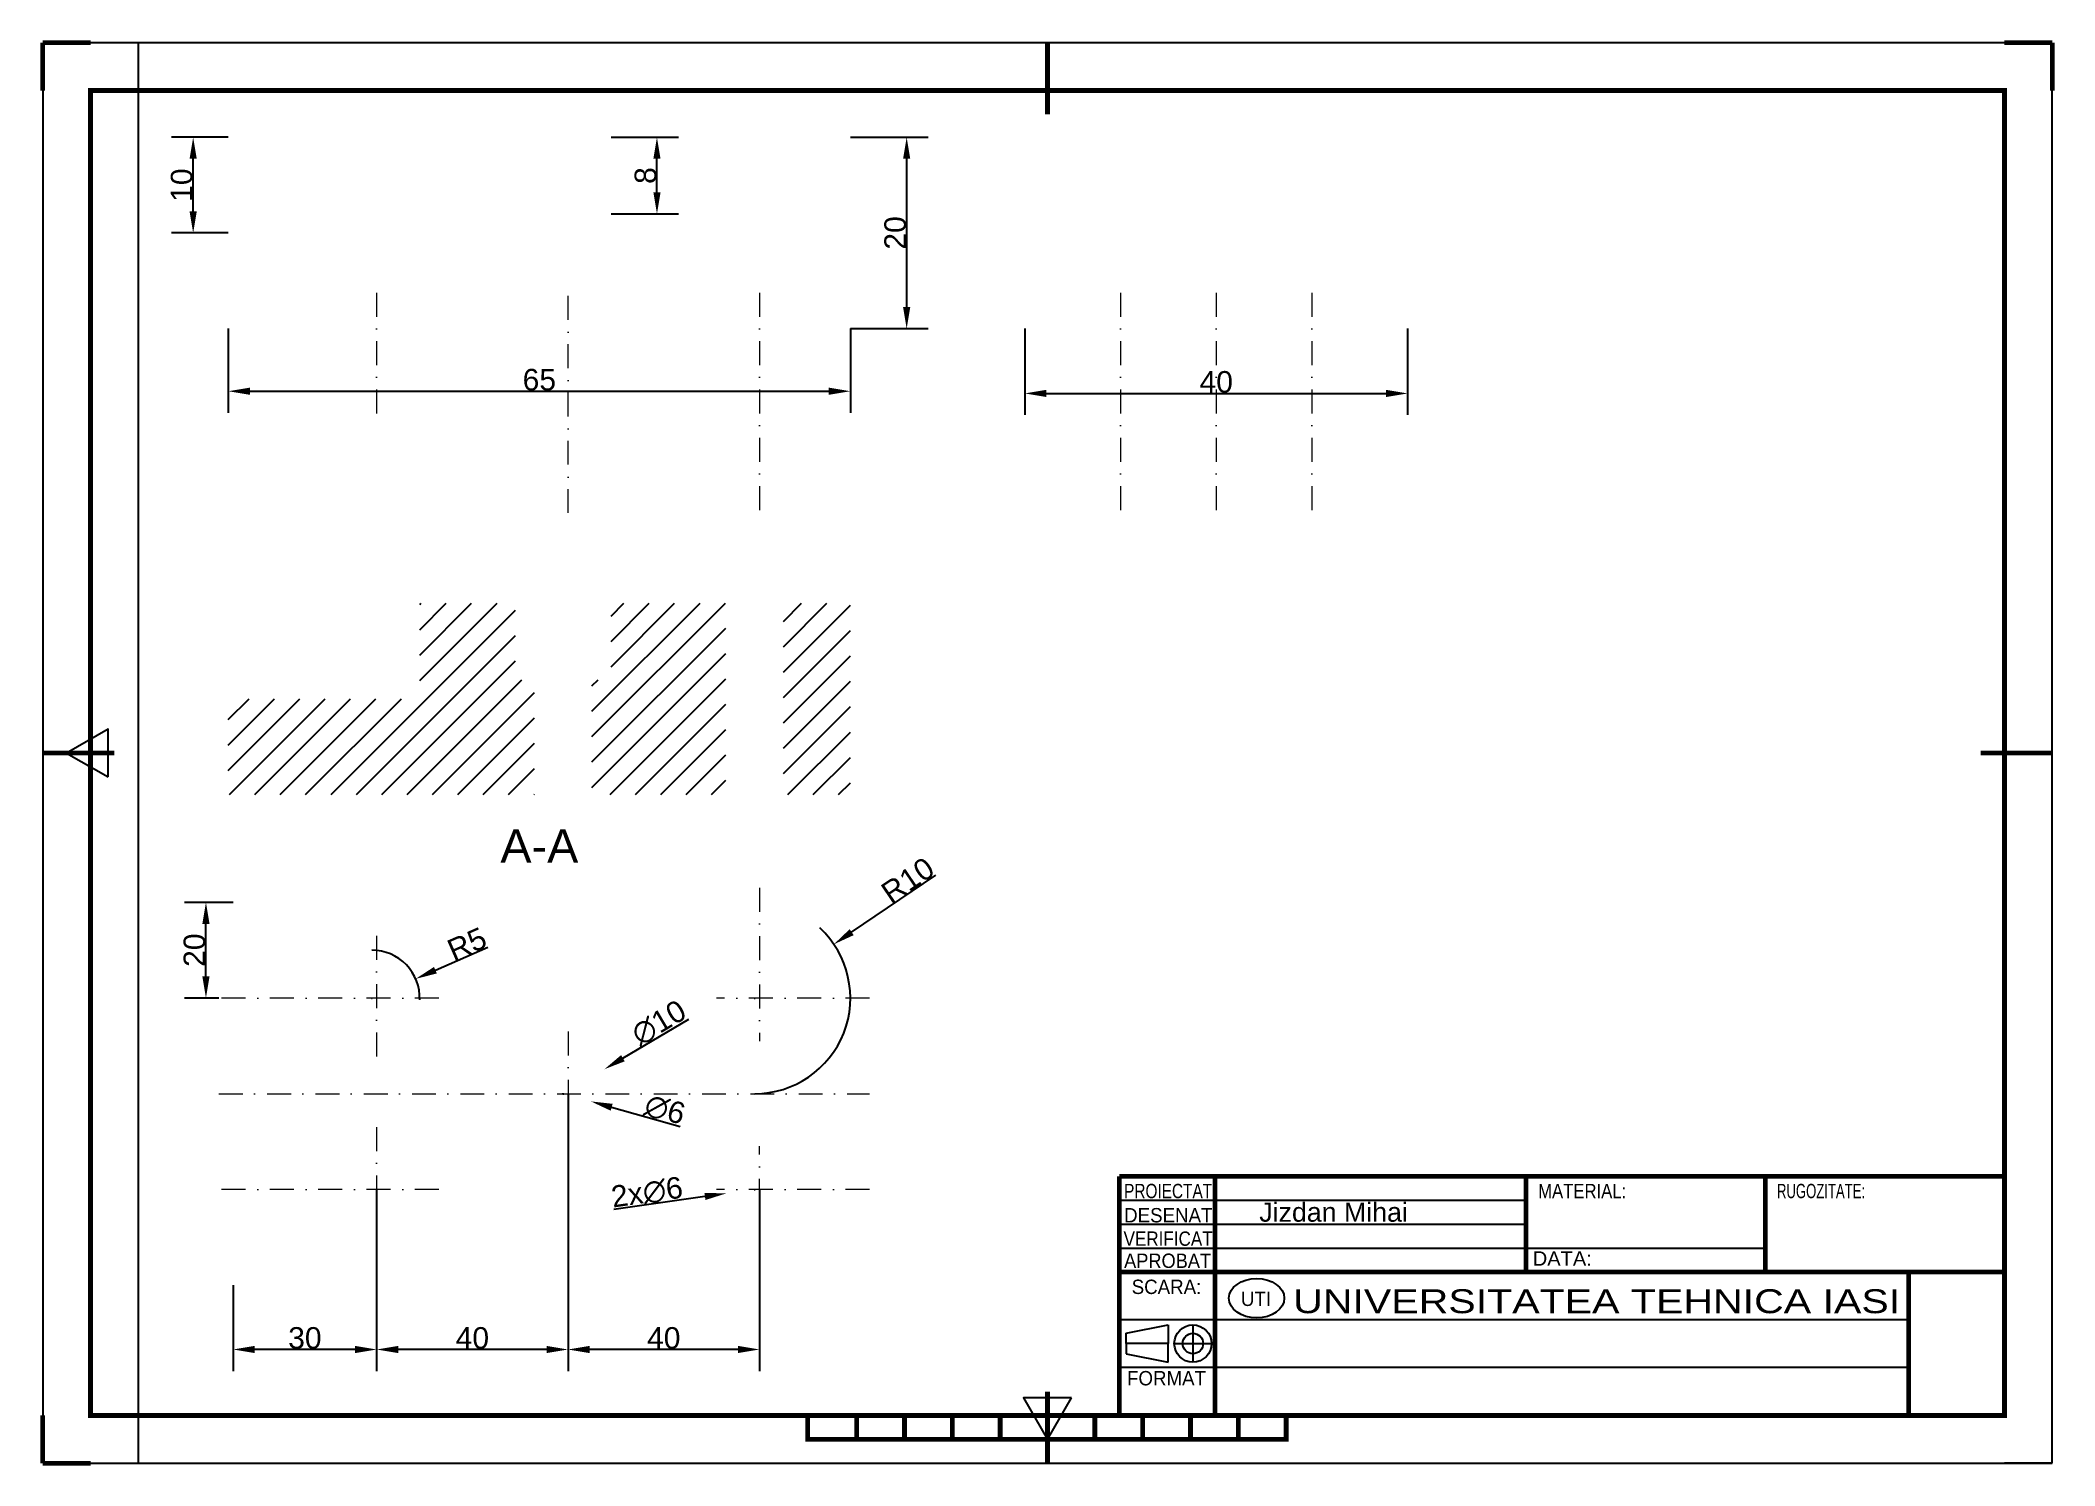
# Paper-space layout 'Layout1' of a CAD drawing. Header units: inches, sheet in millimetres. Extents: x 0 to 420, y 0 to 298.
import ezdxf
from ezdxf.enums import TextEntityAlignment as Align

# ---------------------------------------------------------------- set-up
doc = ezdxf.new("R2010")
doc.units = ezdxf.units.IN
doc.header["$LTSCALE"] = 10
doc.header["$MEASUREMENT"] = 0
doc.linetypes.add('DASHDOT', pattern=[1, 0.5, -0.25, 0, -0.25])
for name, color, linetype, lineweight in [('axe', 240, 'DASHDOT', 20), ('MD_Annotation', 7, 'Continuous', 25), ('MD_Hatching', 7, 'Continuous', 25)]:
    doc.layers.add(name, color=color, linetype=linetype, lineweight=lineweight)
doc.layers.add('FORMAT', color=222, linetype='Continuous')
doc.styles.get("Standard").update_dxf_attribs({"font": 'arial.ttf'})
doc.styles.add('Text 4.5', font='arial.ttf')
doc.dimstyles.new('Cote 4.5', dxfattribs={"dimtxt": 4.5, "dimasz": 4.5, "dimexe": 4.5, "dimexo": 0, "dimgap": 0.09, "dimtad": 1, "dimdec": 0, "dimzin": 0, "dimdsep": 46, "dimtxsty": 'Text 4.5', "dimcen": 0.09, "dimadec": 0, "dimazin": 0, "dimtfac": 1, "dimtdec": 0, "dimtofl": 0, "dimtmove": 0, "dimatfit": 0, "dimfxl": 1, "dimtolj": 1, "dimtzin": 0, "dimarcsym": 1})

# ---------------------------------------------------------------- blocks, each defined once
blk = doc.blocks.new('*D11')
at = {"color": 0, "lineweight": -2, "transparency": 16777216}
for p, q in [((82.08, 103.09), (93.05, 107.89)), ((68.71, 97.28), (68.89, 97.28)), ((68.8, 97.19), (68.8, 97.37))]:
    blk.add_line(p, q, dxfattribs=at)
blk.add_arc((68.8, 97.28), 10, 357.8551, 90, dxfattribs=at)
at = {"color": 0, "transparency": 16777216}
blk.add_solid([(81.78, 103.78), (82.38, 102.41), (77.96, 101.29)], dxfattribs=at)
at = {"layer": 'Defpoints', "color": 0, "transparency": 16777216}
for p in [(77.96, 101.29), (68.8, 97.28)]:
    blk.add_point(p, dxfattribs=at)
at = {"color": 0, "transparency": 16777216, "insert": (88.67, 108.57), "char_height": 4.5, "attachment_point": 5, "rotation": 23.6382, "style": 'Text 4.5'}
blk.add_mtext('\\A1;R5', dxfattribs=at)
blk = doc.blocks.new('*D12')
at = {"color": 0, "lineweight": -2, "transparency": 16777216}
for p, q in [((169.07, 111.04), (186.66, 122.98)), ((148.71, 97.28), (148.89, 97.28)), ((148.8, 97.19), (148.8, 97.37))]:
    blk.add_line(p, q, dxfattribs=at)
blk.add_arc((148.8, 97.28), 20, 270, 47.0636, dxfattribs=at)
at = {"color": 0, "transparency": 16777216}
blk.add_solid([(168.65, 111.66), (169.49, 110.42), (165.35, 108.51)], dxfattribs=at)
at = {"layer": 'Defpoints', "color": 0, "transparency": 16777216}
for p in [(165.35, 108.51), (148.8, 97.28)]:
    blk.add_point(p, dxfattribs=at)
at = {"color": 0, "transparency": 16777216, "insert": (180.8, 121.89), "char_height": 4.5, "attachment_point": 5, "rotation": 34.1721, "style": 'Text 4.5'}
blk.add_mtext('\\A1;R10', dxfattribs=at)
blk = doc.blocks.new('*D13')
at = {"color": 0, "lineweight": -2, "transparency": 16777216}
for p, q in [((109.8, 77.28), (109.8, 19.3)), ((149.8, 57.28), (149.8, 19.3)), ((145.3, 23.8), (114.3, 23.8))]:
    blk.add_line(p, q, dxfattribs=at)
at = {"color": 0, "transparency": 16777216}
for points in [[(114.3, 24.55), (114.3, 23.05), (109.8, 23.8)], [(145.3, 24.55), (145.3, 23.05), (149.8, 23.8)]]:
    blk.add_solid(points, dxfattribs=at)
at = {"layer": 'Defpoints', "color": 0, "transparency": 16777216}
for p in [(109.8, 77.28), (149.8, 57.28), (109.8, 23.8)]:
    blk.add_point(p, dxfattribs=at)
at = {"color": 0, "transparency": 16777216, "insert": (129.8, 26.19), "char_height": 4.5, "attachment_point": 5, "style": 'Text 4.5'}
blk.add_mtext('\\A1;40', dxfattribs=at)
blk = doc.blocks.new('*D14')
at = {"color": 0, "lineweight": -2, "transparency": 16777216}
for p, q in [((109.8, 77.28), (109.8, 19.3)), ((69.8, 57.28), (69.8, 19.3)), ((105.3, 23.8), (74.3, 23.8))]:
    blk.add_line(p, q, dxfattribs=at)
at = {"color": 0, "transparency": 16777216}
for points in [[(74.3, 24.55), (74.3, 23.05), (69.8, 23.8)], [(105.3, 24.55), (105.3, 23.05), (109.8, 23.8)]]:
    blk.add_solid(points, dxfattribs=at)
at = {"layer": 'Defpoints', "color": 0, "transparency": 16777216}
for p in [(109.8, 77.28), (69.8, 57.28), (69.8, 23.8)]:
    blk.add_point(p, dxfattribs=at)
at = {"color": 0, "transparency": 16777216, "insert": (89.8, 26.19), "char_height": 4.5, "attachment_point": 5, "style": 'Text 4.5'}
blk.add_mtext('\\A1;40', dxfattribs=at)
blk = doc.blocks.new('*D15')
at = {"color": 0, "lineweight": -2, "transparency": 16777216}
for p, q in [((69.8, 57.28), (69.8, 19.3)), ((39.8, 37.28), (39.8, 19.3)), ((65.3, 23.8), (44.3, 23.8))]:
    blk.add_line(p, q, dxfattribs=at)
at = {"color": 0, "transparency": 16777216}
for points in [[(44.3, 24.55), (44.3, 23.05), (39.8, 23.8)], [(65.3, 24.55), (65.3, 23.05), (69.8, 23.8)]]:
    blk.add_solid(points, dxfattribs=at)
at = {"layer": 'Defpoints', "color": 0, "transparency": 16777216}
for p in [(69.8, 57.28), (39.8, 37.28), (39.8, 23.8)]:
    blk.add_point(p, dxfattribs=at)
at = {"color": 0, "transparency": 16777216, "insert": (54.8, 26.19), "char_height": 4.5, "attachment_point": 5, "style": 'Text 4.5'}
blk.add_mtext('\\A1;30', dxfattribs=at)
blk = doc.blocks.new('*D16')
at = {"color": 0, "lineweight": -2, "transparency": 16777216}
for p, q in [((39.8, 117.28), (29.62, 117.28)), ((34.12, 101.78), (34.12, 112.78)), ((36.8, 97.28), (29.62, 97.28))]:
    blk.add_line(p, q, dxfattribs=at)
at = {"color": 0, "transparency": 16777216}
for points in [[(33.37, 112.78), (34.87, 112.78), (34.12, 117.28)], [(33.37, 101.78), (34.87, 101.78), (34.12, 97.28)]]:
    blk.add_solid(points, dxfattribs=at)
at = {"layer": 'Defpoints', "color": 0, "transparency": 16777216}
for p in [(34.12, 117.28), (39.8, 117.28), (36.8, 97.28)]:
    blk.add_point(p, dxfattribs=at)
at = {"color": 0, "transparency": 16777216, "insert": (31.73, 107.28), "char_height": 4.5, "attachment_point": 5, "rotation": 90, "style": 'Text 4.5'}
blk.add_mtext('\\A1;20', dxfattribs=at)
blk = doc.blocks.new('*D17')
at = {"color": 0, "lineweight": -2, "transparency": 16777216}
for p, q in [((138.41, 55.79), (119.37, 53.07)), ((148.71, 57.28), (148.89, 57.28)), ((148.8, 57.19), (148.8, 57.37))]:
    blk.add_line(p, q, dxfattribs=at)
at = {"color": 0, "transparency": 16777216}
blk.add_solid([(138.3, 56.54), (138.51, 55.05), (142.86, 56.43)], dxfattribs=at)
at = {"layer": 'Defpoints', "color": 0, "transparency": 16777216}
for p in [(142.86, 56.43), (154.74, 58.13)]:
    blk.add_point(p, dxfattribs=at)
at = {"color": 0, "transparency": 16777216, "insert": (126.3, 56.6), "char_height": 4.5, "attachment_point": 5, "rotation": 8.1409, "style": 'Text 4.5'}
blk.add_mtext('\\A1;2x∅6', dxfattribs=at)
blk = doc.blocks.new('*D18')
at = {"color": 0, "lineweight": -2, "transparency": 16777216}
for p, q in [((108.71, 77.28), (108.89, 77.28)), ((108.8, 77.19), (108.8, 77.37)), ((118.91, 74.44), (133.22, 70.42))]:
    blk.add_line(p, q, dxfattribs=at)
at = {"color": 0, "transparency": 16777216}
blk.add_solid([(119.11, 75.16), (118.71, 73.72), (114.58, 75.66)], dxfattribs=at)
at = {"layer": 'Defpoints', "color": 0, "transparency": 16777216}
for p in [(103.02, 78.9), (114.58, 75.66)]:
    blk.add_point(p, dxfattribs=at)
at = {"color": 0, "transparency": 16777216, "insert": (130.04, 73.93), "char_height": 4.5, "attachment_point": 5, "rotation": 344.3114, "style": 'Text 4.5'}
blk.add_mtext('\\A1;∅6', dxfattribs=at)
blk = doc.blocks.new('*D19')
at = {"color": 0, "lineweight": -2, "transparency": 16777216}
for p, q in [((121.26, 84.69), (135.02, 92.88)), ((108.71, 77.28), (108.89, 77.28)), ((108.8, 77.19), (108.8, 77.37))]:
    blk.add_line(p, q, dxfattribs=at)
at = {"color": 0, "transparency": 16777216}
blk.add_solid([(120.88, 85.34), (121.65, 84.05), (117.4, 82.39)], dxfattribs=at)
at = {"layer": 'Defpoints', "color": 0, "transparency": 16777216}
for p in [(117.4, 82.39), (100.21, 72.17)]:
    blk.add_point(p, dxfattribs=at)
at = {"color": 0, "transparency": 16777216, "insert": (128.79, 92.1), "char_height": 4.5, "attachment_point": 5, "rotation": 30.7481, "style": 'Text 4.5'}
blk.add_mtext('\\A1;∅10', dxfattribs=at)
blk = doc.blocks.new('*D20')
at = {"color": 0, "lineweight": -2, "transparency": 16777216}
for p, q in [((205.26, 237.22), (205.26, 219.17)), ((285.26, 237.22), (285.26, 219.17)), ((209.76, 223.67), (280.76, 223.67))]:
    blk.add_line(p, q, dxfattribs=at)
at = {"color": 0, "transparency": 16777216}
for points in [[(209.76, 224.42), (209.76, 222.92), (205.26, 223.67)], [(280.76, 224.42), (280.76, 222.92), (285.26, 223.67)]]:
    blk.add_solid(points, dxfattribs=at)
at = {"layer": 'Defpoints', "color": 0, "transparency": 16777216}
for p in [(205.26, 237.22), (285.26, 237.22), (285.26, 223.67)]:
    blk.add_point(p, dxfattribs=at)
at = {"color": 0, "transparency": 16777216, "insert": (245.26, 226.06), "char_height": 4.5, "attachment_point": 5, "style": 'Text 4.5'}
blk.add_mtext('\\A1;40', dxfattribs=at)
blk = doc.blocks.new('*D21')
at = {"color": 0, "lineweight": -2, "transparency": 16777216}
for p, q in [((38.8, 237.22), (38.8, 219.63)), ((168.8, 237.22), (168.8, 219.63)), ((43.3, 224.13), (164.3, 224.13))]:
    blk.add_line(p, q, dxfattribs=at)
at = {"color": 0, "transparency": 16777216}
for points in [[(43.3, 224.88), (43.3, 223.38), (38.8, 224.13)], [(164.3, 224.88), (164.3, 223.38), (168.8, 224.13)]]:
    blk.add_solid(points, dxfattribs=at)
at = {"layer": 'Defpoints', "color": 0, "transparency": 16777216}
for p in [(38.8, 237.22), (168.8, 237.22), (168.8, 224.13)]:
    blk.add_point(p, dxfattribs=at)
at = {"color": 0, "transparency": 16777216, "insert": (103.8, 226.52), "char_height": 4.5, "attachment_point": 5, "style": 'Text 4.5'}
blk.add_mtext('\\A1;65', dxfattribs=at)
blk = doc.blocks.new('*D22')
at = {"color": 0, "lineweight": -2, "transparency": 16777216}
for p, q in [((168.8, 277.22), (185.07, 277.22)), ((180.57, 241.72), (180.57, 272.72)), ((168.8, 237.22), (185.07, 237.22))]:
    blk.add_line(p, q, dxfattribs=at)
at = {"color": 0, "transparency": 16777216}
for points in [[(179.82, 272.72), (181.32, 272.72), (180.57, 277.22)], [(179.82, 241.72), (181.32, 241.72), (180.57, 237.22)]]:
    blk.add_solid(points, dxfattribs=at)
at = {"layer": 'Defpoints', "color": 0, "transparency": 16777216}
for p in [(168.8, 277.22), (180.57, 277.22), (168.8, 237.22)]:
    blk.add_point(p, dxfattribs=at)
at = {"color": 0, "transparency": 16777216, "insert": (178.18, 257.22), "char_height": 4.5, "attachment_point": 5, "rotation": 90, "style": 'Text 4.5'}
blk.add_mtext('\\A1;20', dxfattribs=at)
blk = doc.blocks.new('*D23')
at = {"color": 0, "lineweight": -2, "transparency": 16777216}
for p, q in [((118.8, 277.22), (132.88, 277.22)), ((128.38, 265.72), (128.38, 272.72)), ((118.8, 261.22), (132.88, 261.22))]:
    blk.add_line(p, q, dxfattribs=at)
at = {"color": 0, "transparency": 16777216}
for points in [[(127.63, 272.72), (129.13, 272.72), (128.38, 277.22)], [(127.63, 265.72), (129.13, 265.72), (128.38, 261.22)]]:
    blk.add_solid(points, dxfattribs=at)
at = {"layer": 'Defpoints', "color": 0, "transparency": 16777216}
for p in [(118.8, 277.22), (128.38, 277.22), (118.8, 261.22)]:
    blk.add_point(p, dxfattribs=at)
at = {"color": 0, "transparency": 16777216, "insert": (125.99, 269.22), "char_height": 4.5, "attachment_point": 5, "rotation": 90, "style": 'Text 4.5'}
blk.add_mtext('\\A1;8', dxfattribs=at)
blk = doc.blocks.new('*D24')
at = {"color": 0, "lineweight": -2, "transparency": 16777216}
for p, q in [((38.8, 277.22), (26.95, 277.22)), ((31.45, 261.72), (31.45, 272.72)), ((38.8, 257.22), (26.95, 257.22))]:
    blk.add_line(p, q, dxfattribs=at)
at = {"color": 0, "transparency": 16777216}
for points in [[(30.7, 272.72), (32.2, 272.72), (31.45, 277.22)], [(30.7, 261.72), (32.2, 261.72), (31.45, 257.22)]]:
    blk.add_solid(points, dxfattribs=at)
at = {"layer": 'Defpoints', "color": 0, "transparency": 16777216}
for p in [(31.45, 277.22), (38.8, 277.22), (38.8, 257.22)]:
    blk.add_point(p, dxfattribs=at)
at = {"color": 0, "transparency": 16777216, "insert": (29.06, 267.22), "char_height": 4.5, "attachment_point": 5, "rotation": 90, "style": 'Text 4.5'}
blk.add_mtext('\\A1;10', dxfattribs=at)

psp = doc.layouts.get("Layout1")

# ---------------------------------------------------------------- hatches: boundary and pattern name
at = {"layer": 'MD_Hatching'}
h = psp.add_hatch(dxfattribs=at)
h.set_pattern_fill('ANSI31', scale=30, style=0)
h.paths.add_polyline_path([(168.8, 179.81), (154.8, 179.81), (154.8, 139.81), (168.8, 139.81)], flags=0)
h.paths.add_polyline_path([(87.07, 139.81), (87.07, 179.81), (78.8, 179.81), (78.8, 159.81), (38.8, 159.81), (38.8, 139.81)], flags=0)
h.paths.add_polyline_path([(140.8, 139.81), (142.8, 139.81), (142.8, 179.81), (140.8, 179.81)], flags=0)
h.paths.add_polyline_path([(87.07, 179.81), (87.07, 139.81), (102.8, 139.81), (102.8, 163.81), (98.8, 163.81), (98.8, 179.81)], flags=0)
h.paths.add_polyline_path([(114.8, 139.81), (140.8, 139.81), (140.8, 179.81), (118.8, 179.81), (118.8, 163.81), (114.8, 163.81)], flags=0)

# ---------------------------------------------------------------- linework, layer by layer
at = {"layer": 'axe'}
for p, q in [((69.8, 244.68), (69.8, 218.68)), ((109.8, 198.68), (109.8, 244.68)), ((149.8, 244.68), (149.8, 198.68)), ((225.26, 244.68), (225.26, 198.68)), ((245.26, 244.68), (245.26, 198.68)), ((265.26, 244.68), (265.26, 198.68)), ((149.8, 120.28), (149.8, 88.28)), ((69.8, 110.28), (69.8, 84.28)), ((82.8, 97.28), (36.8, 97.28)), ((172.8, 97.28), (140.8, 97.28)), ((109.8, 90.28), (109.8, 64.28)), ((36.8, 77.28), (172.8, 77.28)), ((69.8, 70.28), (69.8, 44.28)), ((149.8, 34.28), (149.8, 66.28)), ((82.8, 57.28), (36.8, 57.28)), ((172.8, 57.28), (140.8, 57.28))]:
    psp.add_line(p, q, dxfattribs=at)
at = {"layer": 'FORMAT'}
for p, q in [((420, 297), (0, 297)), ((0, 297), (0, 0)), ((20, 0), (20, 297)), ((420, 0), (420, 297)), ((245, 60), (270, 60)), ((225, 55), (310, 55)), ((225, 50), (310, 50)), ((225, 45), (360, 45)), ((390, 30), (225, 30)), ((226.47, 27.18), (235.23, 28.93)), ((226.47, 25.04), (226.47, 27.18)), ((235.23, 28.93), (235.23, 25.04)), ((240.39, 28.93), (240.39, 21.14)), ((235.23, 25.04), (226.47, 25.04)), ((226.47, 25.04), (226.47, 22.9)), ((226.47, 22.9), (235.23, 21.14)), ((235.23, 21.14), (235.23, 25.04)), ((236.5, 25.04), (244.29, 25.04)), ((390, 20), (225, 20)), ((420, 0), (420, 10)), ((0, 0), (420, 0)), ((420, 0), (410, 0))]:
    psp.add_line(p, q, dxfattribs=at)
at = {"layer": 'FORMAT', "const_width": 1}
for points in [[(0, 297), (10, 297)], [(0, 297), (0, 287)], [(210, 297), (210, 282)], [(420, 297), (410, 297)], [(420, 297), (420, 287)], [(0, 148.5), (15, 148.5)], [(420, 148.5), (405, 148.5)], [(410, 60), (225, 60)], [(225, 60), (225, 10)], [(245, 60), (245, 10)], [(310, 60), (310, 40)], [(360, 60), (360, 40)], [(410, 40), (225, 40)], [(245, 40), (245, 10)], [(390, 10), (390, 40)], [(210, 0), (210, 15)], [(0, 0), (0, 10)], [(170.11, 10), (170.11, 5)], [(180.11, 10), (180.11, 5)], [(190.11, 10), (190.11, 5)], [(200.11, 10), (200.11, 5)], [(219.89, 10), (219.89, 5)], [(229.89, 10), (229.89, 5)], [(239.89, 10), (239.89, 5)], [(249.89, 10), (249.89, 5)], [(0, 0), (10, 0)]]:
    psp.add_lwpolyline(points, dxfattribs=at)
for points in [[(10, 10), (410, 10), (410, 287), (10, 287)], [(259.89, 10), (159.89, 10), (159.89, 5), (259.89, 5)]]:
    psp.add_lwpolyline(points, close=True, dxfattribs=at)
at = {"layer": 'FORMAT'}
for points in [[(13.66, 143.5), (13.66, 153.5), (5, 148.5)], [(215, 13.66), (205, 13.66), (210, 5)]]:
    psp.add_lwpolyline(points, close=True, dxfattribs=at)
for radius in [3.89, 2.14]:
    psp.add_circle((240.39, 25.04), radius, dxfattribs=at)
psp.add_ellipse((253.7, 34.51), major_axis=(5.78, 0), ratio=0.711276, dxfattribs=at)
for p in [(160.11, 10), (175.89, 10), (181.11, 10), (196.89, 10), (202.11, 10), (217.89, 10), (238.89, 10), (259.89, 10), (159.89, 5), (176.11, 5), (180.89, 5), (197.11, 5), (201.89, 5), (222.89, 5), (243.89, 5)]:
    psp.add_point(p, dxfattribs=at)

# ---------------------------------------------------------------- texts
at = {"color": 7, "insert": (254.26, 54.51), "char_height": 4, "attachment_point": 1}
psp.add_mtext_dynamic_manual_height_columns('Jizdan Mihai', width=65.2998, gutter_width=12.5, heights=[0], dxfattribs=at)
at = {"layer": 'FORMAT'}
for s, height, width, p, p2 in [('PROIECTAT', 3, 0.767422, (226.01, 55.43), (244.41, 55.43)), ('MATERIAL:', 3, 0.831948, (312.54, 55.43), (330.95, 55.43)), ('RUGOZITATE:', 3, 0.653315, (362.46, 55.43), (380.86, 55.43)), ('DESENAT', 3, 0.932608, (226.01, 50.37), (244.47, 50.37)), ('VERIFICAT', 3, 0.850963, (225.9, 45.47), (244.52, 45.47)), ('APROBAT', 3, 0.907987, (226.01, 40.85), (244.19, 40.85)), ('UNIVERSITATEA TEHNICA IASI', 5, 1.228775, (261.34, 31.39), (388.2, 31.39))]:
    psp.add_text(s, height=height, dxfattribs=dict(at, width=width)).set_placement(p, p2, align=Align.FIT)
psp.add_text('DATA:', height=3, dxfattribs=at).set_placement((311.42, 41.32))
at = {"layer": 'FORMAT', "width": 0.932608}
for s, p in [('SCARA:', (234.87, 34.5)), ('FORMAT', (234.87, 15.4))]:
    psp.add_text(s, height=3, dxfattribs=at).set_placement(p, align=Align.BOTTOM_CENTER)
psp.add_text('UTI', height=3, dxfattribs=at).set_placement((253.57, 34.39), align=Align.MIDDLE_CENTER)
at = {"layer": 'MD_Annotation', "color": 7, "insert": (103.8, 132.56), "char_height": 7, "width": 19.8158, "attachment_point": 2}
psp.add_mtext('A-A', dxfattribs=at)

# ---------------------------------------------------------------- dimensions: what is measured, and where the dimension line sits
for base, p1, p2, picture, middle in [((31.45, 277.22), (38.8, 257.22), (38.8, 277.22), '*D24', (29.06, 267.22)), ((128.38, 277.22), (118.8, 261.22), (118.8, 277.22), '*D23', (125.99, 269.22)), ((180.57, 277.22), (168.8, 237.22), (168.8, 277.22), '*D22', (178.18, 257.22))]:
    dim = psp.add_linear_dim(base=base, p1=p1, p2=p2, angle=90, dimstyle='Cote 4.5', override={"dimlfac": -0.5})
    dim.commit()
    dim.dimension.update_dxf_attribs({"geometry": picture, "text_midpoint": middle})
for base, p1, p2, picture, middle in [((168.8, 224.13), (38.8, 237.22), (168.8, 237.22), '*D21', (103.8, 226.52)), ((285.26, 223.67), (205.26, 237.22), (285.26, 237.22), '*D20', (245.26, 226.06))]:
    dim = psp.add_linear_dim(base=base, p1=p1, p2=p2, dimstyle='Cote 4.5', override={"dimlfac": -0.5})
    dim.commit()
    dim.dimension.update_dxf_attribs({"geometry": picture, "text_midpoint": middle})
for center, mpoint, picture, middle in [((148.8, 97.28), (165.35, 108.51), '*D12', (182.14, 119.92)), ((68.8, 97.28), (77.96, 101.29), '*D11', (89.63, 106.4))]:
    dim = psp.add_radius_dim(center=center, mpoint=mpoint, dimstyle='Cote 4.5', override={"dimlfac": -0.5})
    dim.commit()
    dim.dimension.update_dxf_attribs({"geometry": picture, "text_midpoint": middle, "dimtype": 164})
dim = psp.add_linear_dim(base=(34.12, 117.28), p1=(36.8, 97.28), p2=(39.8, 117.28), angle=90, dimstyle='Cote 4.5')
dim.commit()
dim.dimension.update_dxf_attribs({"geometry": '*D16', "text_midpoint": (31.73, 107.28)})
for p1, p2, picture, middle in [((100.21, 72.17), (117.4, 82.39), '*D19', (130.07, 89.94)), ((103.02, 78.9), (114.58, 75.66), '*D18', (129.36, 71.51))]:
    dim = psp.add_diameter_dim_2p(p1=p1, p2=p2, dimstyle='Cote 4.5', override={"dimlfac": -0.5})
    dim.commit()
    dim.dimension.update_dxf_attribs({"geometry": picture, "text_midpoint": middle, "dimtype": 163})
for base, p1, p2, picture, middle in [((69.8, 23.8), (109.8, 77.28), (69.8, 57.28), '*D14', (89.8, 26.19)), ((109.8, 23.8), (149.8, 57.28), (109.8, 77.28), '*D13', (129.8, 26.19)), ((39.8, 23.8), (69.8, 57.28), (39.8, 37.28), '*D15', (54.8, 26.19))]:
    dim = psp.add_linear_dim(base=base, p1=p1, p2=p2, dimstyle='Cote 4.5')
    dim.commit()
    dim.dimension.update_dxf_attribs({"geometry": picture, "text_midpoint": middle})
dim = psp.add_diameter_dim_2p(p1=(154.74, 58.13), p2=(142.86, 56.43), text='2x<>', dimstyle='Cote 4.5', override={"dimlfac": -0.5})
dim.commit()
dim.dimension.update_dxf_attribs({"geometry": '*D17', "text_midpoint": (126.66, 54.11), "dimtype": 163})

doc.saveas('drawing.dxf')
